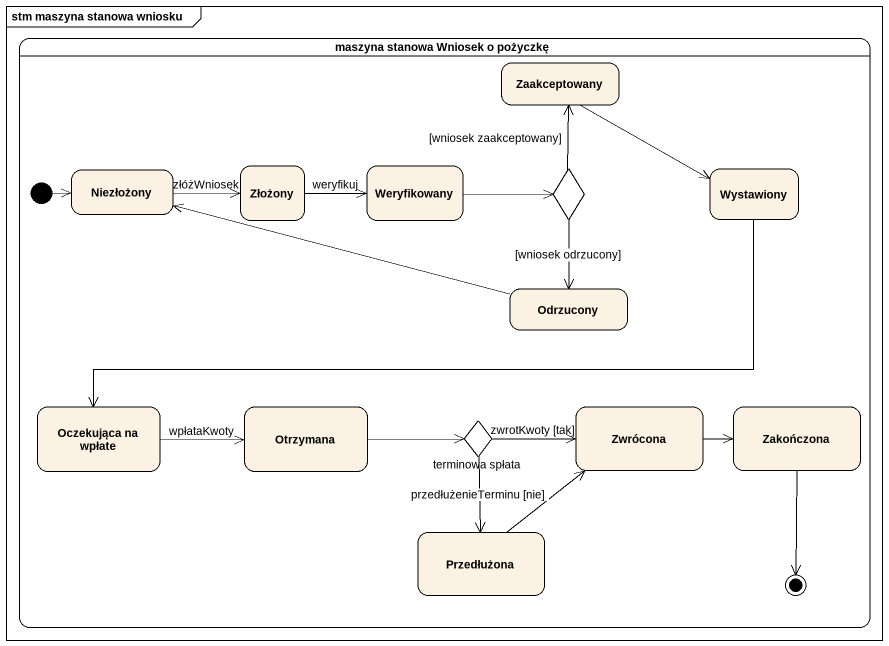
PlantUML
@startuml
mainframe stm maszyna stanowa wniosku
hide empty description
state "maszyna stanowa Wniosek o pożyczkę" as maszyna_stanowa_Wniosek_o {
  state Zaakceptowany
  state Niezłożony
  state Złożony
  state Weryfikowany
  state choice1 <<choice>>
  state Wystawiony
  state Odrzucony
  state "Oczekująca na wpłate" as Oczekująca_na_wpłate
  state Otrzymana
  state Zwrócona
  state Zakończona
  state "terminowa spłata" as terminowa_spłata <<choice>>
  state Przedłużona
  [*] -right-> Niezłożony
  Zakończona --> [*]
}
Zaakceptowany -right-> Wystawiony
Niezłożony -right-> Złożony : złóżWniosek
Złożony -right-> Weryfikowany : weryfikuj
Weryfikowany -right-> choice1
choice1 -up-> Zaakceptowany : [wniosek zaakceptowany]
choice1 --> Odrzucony : [wniosek odrzucony]
Wystawiony -left-> Oczekująca_na_wpłate
Odrzucony -left-> Niezłożony
Oczekująca_na_wpłate -right-> Otrzymana : wpłataKwoty
Otrzymana -right-> terminowa_spłata
Zwrócona -right-> Zakończona
terminowa_spłata -right-> Zwrócona : zwrotKwoty [tak]
terminowa_spłata --> Przedłużona : przedłużenieTerminu [nie]
Przedłużona -up-> Zwrócona
@enduml
